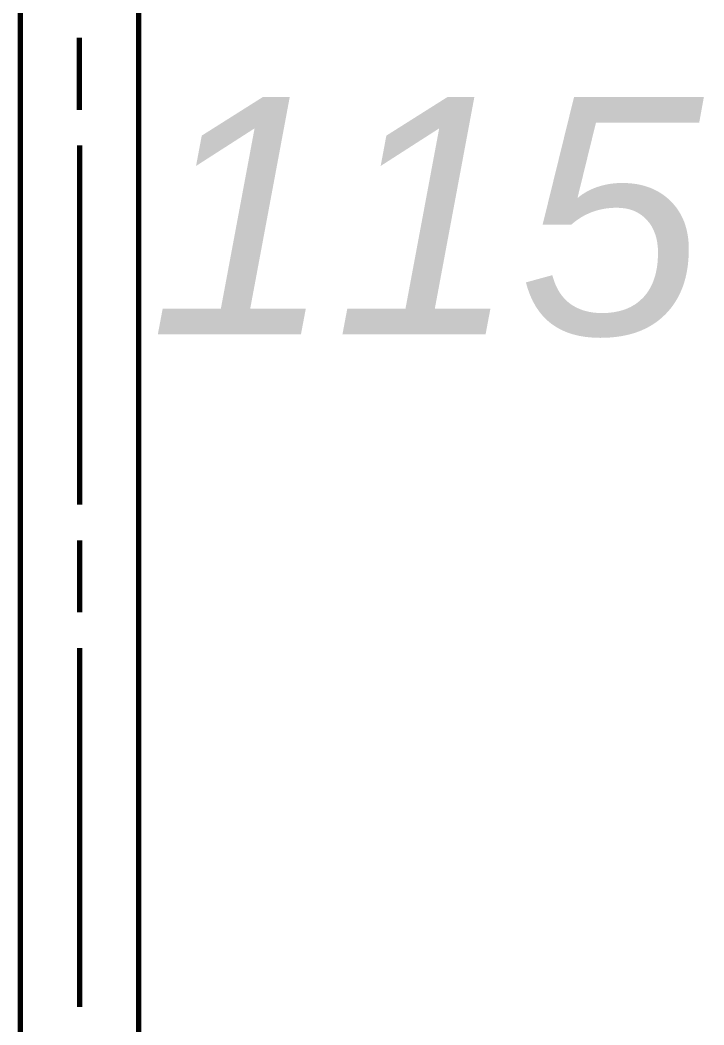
# Model space of a CAD drawing. Header units: millimetres. Extents: x 0 to 174, y 0 to 33.
# Drawn here: x 31.235 to 31.984, y 4.779 to 5.881 of the extents above; entities that cross this region are included whole.
import ezdxf

# ---------------------------------------------------------------- set-up
doc = ezdxf.new("R2010")
doc.units = ezdxf.units.MM
doc.layers.add('PDF2_문자', color=7, linetype='Continuous')
doc.layers.add('PDF2_형상', color=157, linetype='Continuous', true_color=0x405f80)
doc.styles.add('PDF LucidaHandwriting Italic', font='ariali.ttf')

msp = doc.modelspace()

# ---------------------------------------------------------------- linework, layer by layer
at = {"layer": 'PDF2_형상', "lineweight": 70}
for points in [[(31.2346, 6.7629), (31.2346, 4.6932)], [(31.3646, 4.6932), (31.3646, 6.7629)]]:
    msp.add_lwpolyline(points, dxfattribs=at)
at = {"layer": 'PDF2_형상', "color": 3, "lineweight": 70}
for points in [[(31.2996, 5.7825), (31.2996, 5.8613)], [(31.2996, 5.7432), (31.2996, 5.3494)], [(31.2996, 5.31), (31.2996, 5.2312)], [(31.2996, 5.1919), (31.2996, 4.7982)]]:
    msp.add_lwpolyline(points, dxfattribs=at)
at = {"layer": 'PDF2_형상', "color": 18, "lineweight": 35, "true_color": 0x260000}
for points in [[(31.2996, 5.7825), (31.2996, 5.8613)], [(31.2996, 5.7432), (31.2996, 5.3494)], [(31.2996, 5.31), (31.2996, 5.2312)], [(31.2996, 5.1919), (31.2996, 4.7982)]]:
    msp.add_lwpolyline(points, dxfattribs=at)

# ---------------------------------------------------------------- texts
at = {"layer": 'PDF2_문자', "insert": (31.3761, 5.6644), "char_height": 0.2605, "attachment_point": 4, "style": 'PDF LucidaHandwriting Italic'}
msp.add_mtext('115', dxfattribs=at)

doc.saveas('drawing.dxf')
